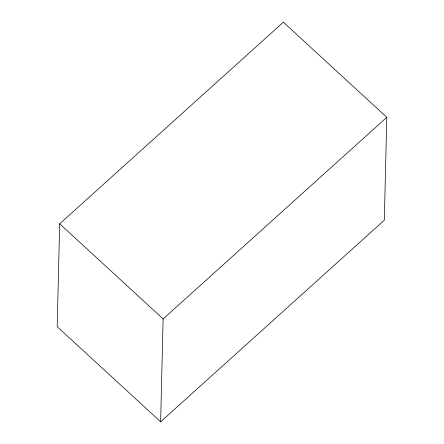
<?xml version="1.0" encoding="UTF-8"?>
<svg xmlns="http://www.w3.org/2000/svg" width="444" height="444" viewBox="0 0 444 444"><rect width="100%" height="100%" fill="white"/><g stroke="black" fill="none" stroke-linecap="round" stroke-linejoin="round"><path stroke-width="0.67" d="M59.69 223.815L57.198 326.69L160.639 421.8L384.31 220.185L386.802 117.31L283.361 22.2L59.69 223.815L163.131 318.925L160.639 421.8M163.131 318.925L386.802 117.31"/></g></svg>
